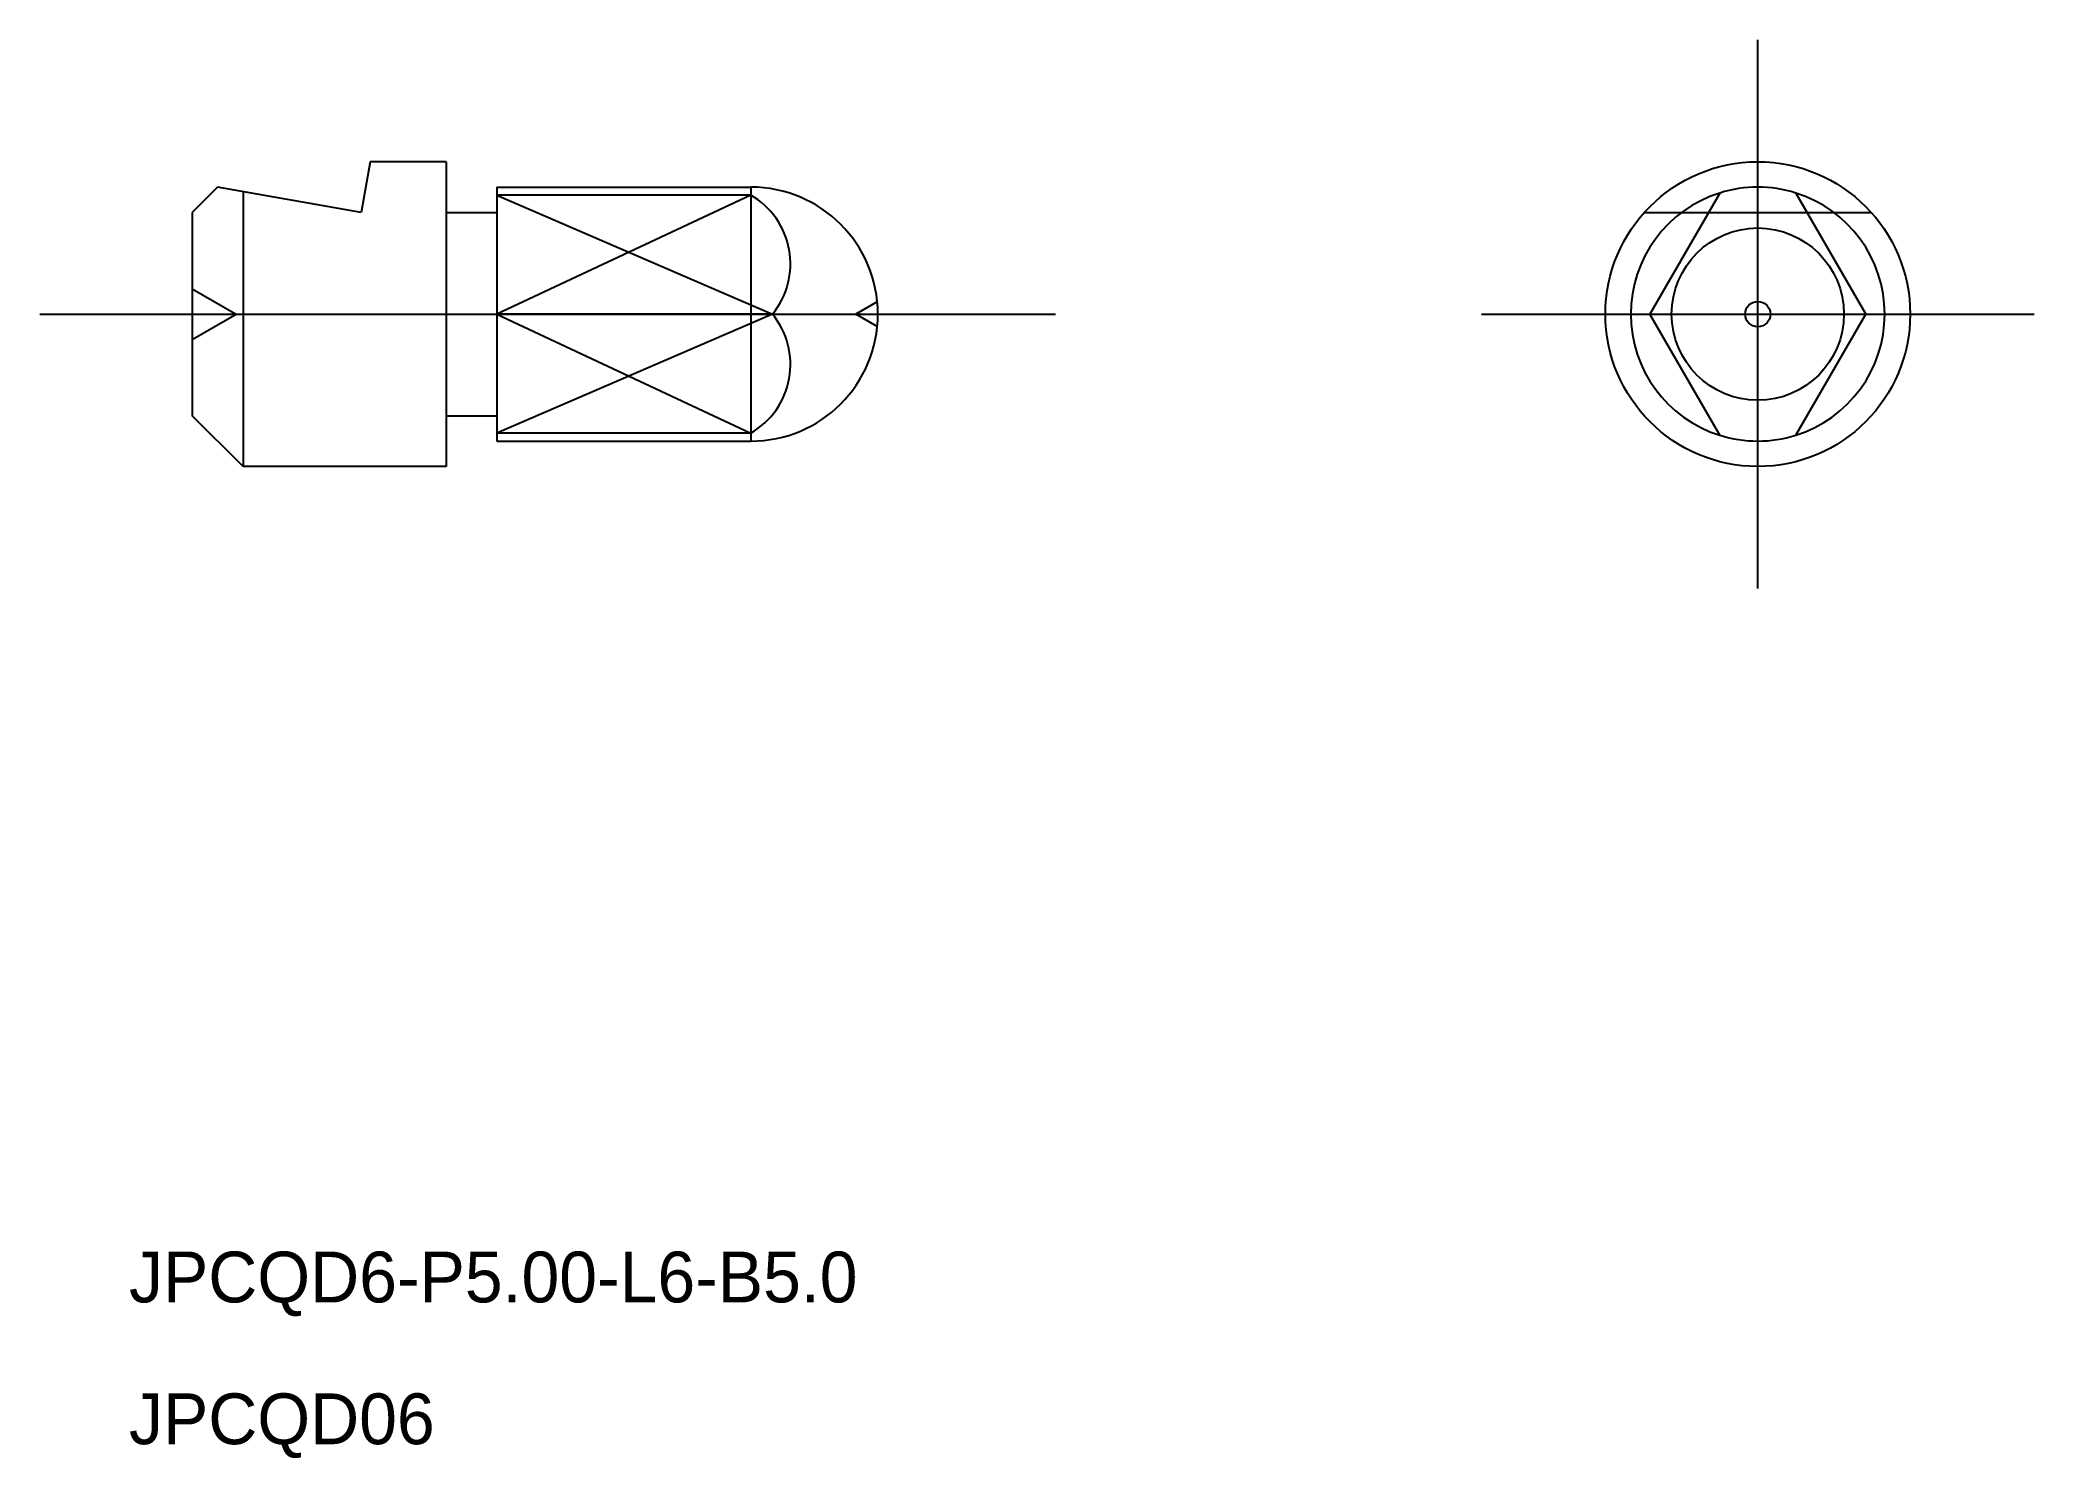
# Model space of a CAD drawing. Extents: x 574.5 to 613.8, y 576.6 to 604.5.
import ezdxf

# ---------------------------------------------------------------- set-up
doc = ezdxf.new("R2010")
doc.units = 0
for name, pattern in [('CENTER', [50.8, 31.75, -6.35, 6.35, -6.35]), ('DASHED', [19.05, 12.7, -6.35]), ('PHANTOM', [63.5, 31.75, -6.35, 6.35, -6.35, 6.35, -6.35])]:
    doc.linetypes.add(name, pattern=pattern)
doc.layers.get('0').update_dxf_attribs({"linetype": 'CONTINUOUS'})
doc.layers.add('CENTER', color=1, linetype='CENTER')

msp = doc.modelspace()

# ---------------------------------------------------------------- linework, layer by layer
at = {"color": 7, "linetype": 'CONTINUOUS'}
for p, q in [((581.045, 602.101), (580.868, 601.101)), ((582.545, 602.101), (581.045, 602.101)), ((582.545, 602.101), (582.545, 596.101)), ((578.043, 601.599), (577.545, 601.101)), ((580.868, 601.101), (578.043, 601.599)), ((583.545, 601.601), (588.545, 601.601)), ((583.545, 601.601), (583.545, 596.601)), ((588.545, 601.601), (588.545, 596.601)), ((578.545, 601.511), (578.545, 596.101)), ((607.62, 601.486), (606.243, 599.101)), ((609.12, 601.486), (610.497, 599.101)), ((577.545, 601.101), (577.545, 597.101)), ((582.545, 601.101), (583.545, 601.101)), ((607.62, 596.716), (606.243, 599.101)), ((609.12, 596.716), (610.497, 599.101)), ((578.545, 596.101), (577.545, 597.101)), ((582.545, 597.101), (583.545, 597.101)), ((583.545, 596.601), (588.545, 596.601)), ((582.545, 596.101), (578.545, 596.101))]:
    msp.add_line(p, q, dxfattribs=at)
at = {"color": 3}
for p, q in [((583.545, 601.443), (588.969, 599.101)), ((588.545, 601.443), (583.545, 599.101)), ((588.969, 599.101), (583.545, 596.759)), ((583.545, 599.101), (588.545, 596.759))]:
    msp.add_line(p, q, dxfattribs=at)
for p, q in [((588.545, 601.443), (583.545, 601.443)), ((588.969, 599.101), (583.545, 599.101)), ((588.545, 596.759), (583.545, 596.759))]:
    msp.add_line(p, q)
at = {"color": 3, "linetype": 'DASHED'}
for p, q in [((606.134, 601.101), (610.606, 601.101)), ((577.545, 599.601), (578.411, 599.101)), ((591.033, 599.344), (590.612, 599.101)), ((577.545, 598.601), (578.411, 599.101)), ((591.033, 598.858), (590.612, 599.101))]:
    msp.add_line(p, q, dxfattribs=at)
at = {"color": 7, "linetype": 'CONTINUOUS'}
for radius in [3, 1.696, 0.25]:
    msp.add_circle((608.37, 599.101), radius, dxfattribs=at)
for centre, start, end in [((588.545, 599.101), 270, 90), ((608.37, 599.101), 72.5424, 107.4576), ((608.37, 599.101), 252.5424, 287.4576)]:
    msp.add_arc(centre, 2.5, start, end, dxfattribs=at)
for centre, start, end in [((587.764, 600.092), 320.553, 59.9856), ((587.764, 598.11), 300.0144, 39.447)]:
    msp.add_arc(centre, 1.56, start, end)
at = {"color": 3, "linetype": 'PHANTOM'}
for start, end in [(107.4576, 252.5424), (287.4576, 72.5424)]:
    msp.add_arc((608.37, 599.101), 2.5, start, end, dxfattribs=at)
at = {"layer": 'CENTER', "color": 1, "linetype": 'CENTER'}
for p, q in [((608.37, 593.701), (608.37, 604.501)), ((574.545, 599.101), (594.545, 599.101)), ((602.929, 599.101), (613.811, 599.101))]:
    msp.add_line(p, q, dxfattribs=at)

# ---------------------------------------------------------------- texts
at = {"color": 7, "linetype": 'CONTINUOUS'}
for s, p in [('JPCQD6-P5.00-L6-B5.0', (576.299, 579.641)), ('JPCQD06', (576.299, 576.849))]:
    msp.add_text(s, height=1, dxfattribs=at).set_placement(p)

doc.saveas('drawing.dxf')
